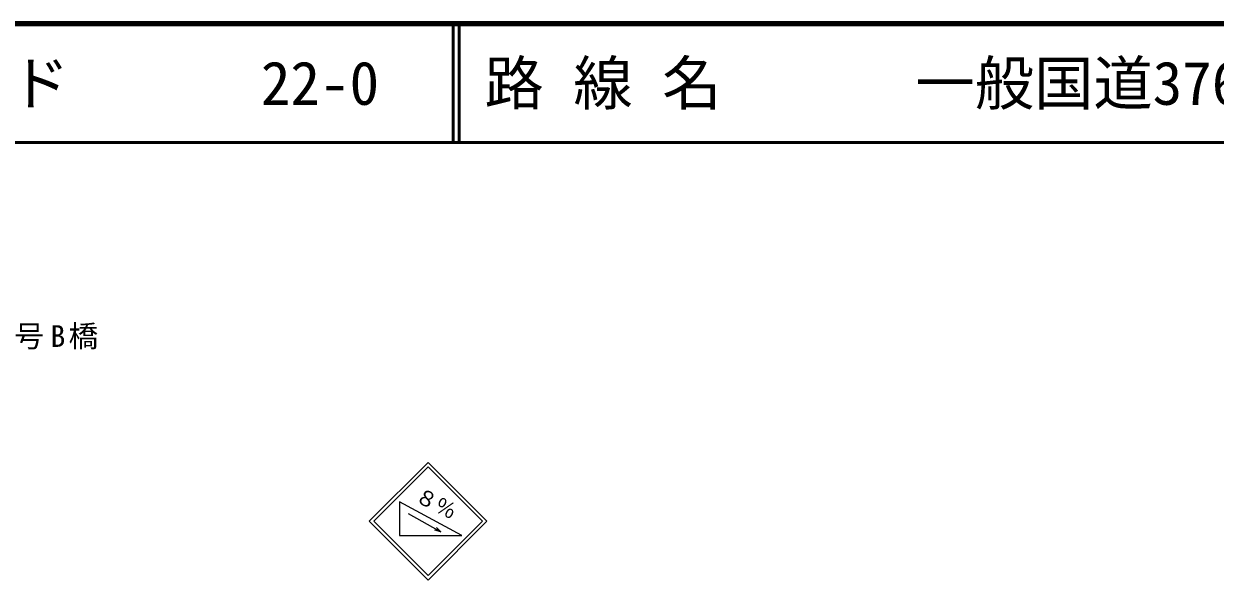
# Model space of a CAD drawing. Units: millimetres, scale not verified. Extents: x 40000 to 680000, y 20000 to 380000.
# Drawn here: x 141529 to 242008, y 333075 to 380000 of the extents above; entities that cross this region are included whole.
import ezdxf
from ezdxf.enums import TextEntityAlignment as Align

# ---------------------------------------------------------------- set-up
doc = ezdxf.new("R2010")
doc.units = ezdxf.units.MM
doc.header["$LTSCALE"] = 1000
for name, color, linetype, lineweight in [('M-STR-HTXT', 7, 'Continuous', 13), ('M-STR-STRC', 7, 'Continuous', 25), ('M-TTL', 2, 'Continuous', 140), ('M-TTL-LINE', 7, 'Continuous', 50)]:
    doc.layers.add(name, color=color, linetype=linetype, lineweight=lineweight)
doc.layers.add('M-TTL-TXT', color=7, linetype='Continuous')
doc.styles.add('ＭＳ ゴシック', font='')
doc.styles.get('ＭＳ ゴシック').set_extended_font_data('MS Gothic')

msp = doc.modelspace()

# ---------------------------------------------------------------- linework, layer by layer
at = {"layer": 'M-STR-STRC'}
for p, q in [((170658, 338039), (175622, 343003)), ((175622, 343003), (180586, 338039)), ((171040, 338039), (175622, 342621)), ((175622, 342621), (180204, 338039)), ((173215, 339679), (173215, 336849)), ((178473, 336849), (173215, 339679)), ((173932, 338704), (176692, 337153)), ((175622, 333075), (170658, 338039)), ((175622, 333457), (171040, 338039)), ((180586, 338039), (175622, 333075)), ((180204, 338039), (175622, 333457)), ((173215, 336849), (178473, 336849)), ((176692, 337153), (176191, 337281)), ((176692, 337153), (176322, 337515))]:
    msp.add_line(p, q, dxfattribs=at)
at = {"layer": 'M-TTL'}
msp.add_line((680000, 380000), (40000, 380000), dxfattribs=at)
at = {"layer": 'M-TTL-LINE'}
for p, q in [((177750, 380000), (177750, 370000)), ((178250, 380000), (178250, 370000)), ((40000, 370000), (680000, 370000))]:
    msp.add_line(p, q, dxfattribs=at)

# ---------------------------------------------------------------- texts
at = {"layer": 'M-STR-HTXT', "insert": (114808, 352542), "char_height": 1833, "attachment_point": 7, "style": 'ＭＳ ゴシック'}
msp.add_mtext('\\T1.22;橋\u3000\u3000名\u3000奥開作1号B橋', dxfattribs=at)
at = {"layer": 'M-STR-STRC', "style": 'ＭＳ ゴシック'}
msp.add_text('８％', height=1320, rotation=332.959, dxfattribs=at).set_placement((174230, 339429), align=Align.BOTTOM_LEFT)
at = {"layer": 'M-TTL-TXT', "style": 'ＭＳ ゴシック'}
for s, p in [('図面コード', (120380, 375000)), ('路 線 名', (180380, 375000)), ('一般国道376号', (216734, 375000)), ('22-0', (161521, 375000))]:
    msp.add_text(s, height=3666, dxfattribs=at).set_placement(p, align=Align.MIDDLE_LEFT)

doc.saveas('drawing.dxf')
